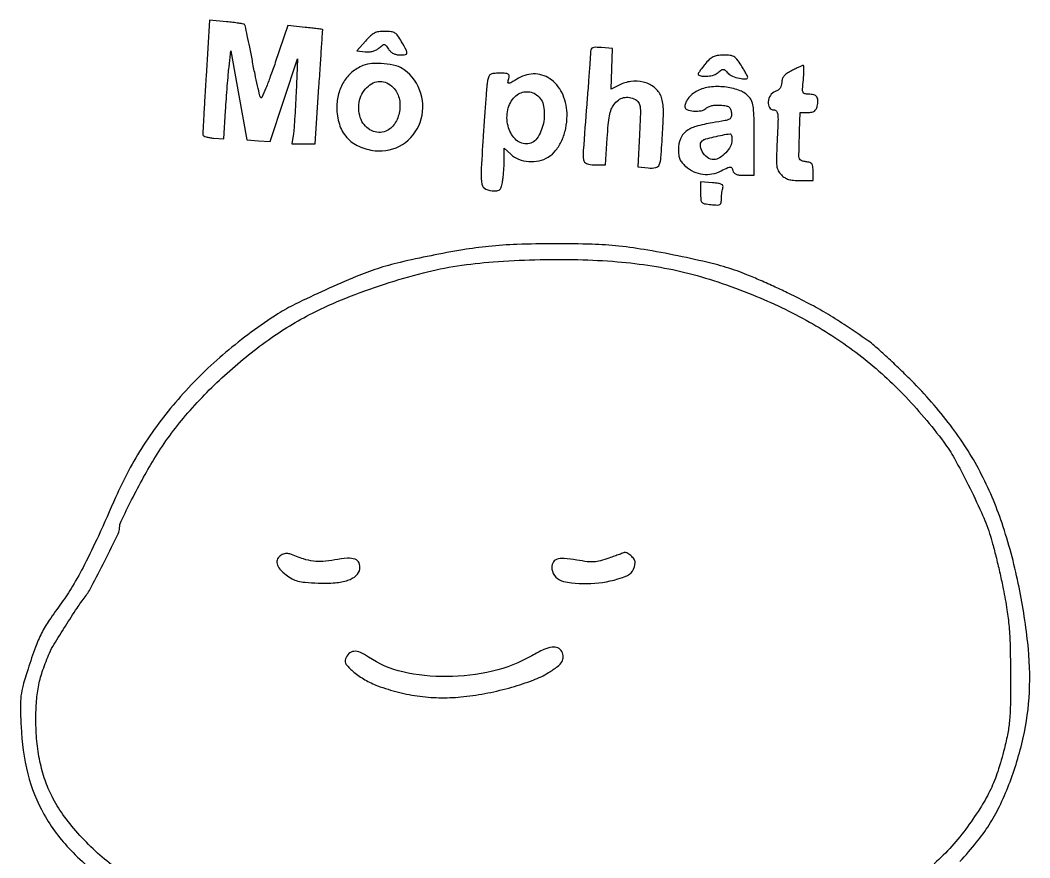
# Model space of a CAD drawing. Extents: x 10 to 445, y 21 to 661.
# Drawn here: x 47 to 432.8, y 341.3 to 661.3 of the extents above; entities that cross this region are included whole.
import ezdxf

# ---------------------------------------------------------------- set-up
doc = ezdxf.new("R2010")
doc.units = 0

msp = doc.modelspace()

# ---------------------------------------------------------------- linework, layer by layer
for points in [[(118.022943, 639.879945, 0.00077), (117.536511, 631.612922, 0.001199), (117.145344, 624.486609, 0.000327), (116.823282, 618.272832, 0.041775), (116.848308, 617.5, 0.2525), (117.1326, 617.093704, 0.038338), (118.081375, 616.704855, 0.035194), (119.373153, 616.386042, 0.023634), (120.882535, 616.197379), (124.800366, 615.894759), (125.474189, 626.697379, -0.002493), (125.78252, 631.273144, -0.002134), (126.151852, 636.08923, -0.00215), (126.524986, 640.462989, -0.006145), (126.834907, 643.5), (127.521803, 649.5), (130.543939, 632.5), (133.566075, 615.5), (138.072195, 615.20382), (142.578315, 614.90764), (147.751759, 630.70382), (152.925202, 646.5), (152.403364, 633.5, -0.002955), (152.163117, 628.284407, -0.003512), (151.87265, 623.364063, -0.003052), (151.57323, 619.218092, -0.022518), (151.329472, 617.25), (150.777418, 614), (155.234037, 614), (159.690656, 614), (161.167216, 635.75, 0.000352), (161.728197, 644.100404, 0.000582), (162.188919, 651.155402, 0.000028), (162.596852, 657.521371, 0.127514), (162.571888, 657.65137, 0.254972), (162.477217, 657.720122, 0.000512), (160.579954, 657.963883, 0.003293), (158.430558, 658.223428, 0.002014), (155.891786, 658.502683), (149.283572, 659.202626), (144.484603, 645.058496, -0.005867), (142.592553, 639.689896, -0.0103), (140.884777, 635.302094, -0.004837), (139.38782, 631.775646, -0.544812), (138.968855, 631.707183, -0.125345), (138.613417, 632.380551, -0.002493), (137.718292, 636.181195, -0.005773), (136.741127, 640.660829, -0.003825), (135.71816, 645.824545, 0.002467), (134.7144, 650.964506, 0.003882), (133.796455, 655.367131, 0.001068), (132.960613, 659.186365, 0.142913), (132.734454, 659.598879, 0.155332), (132.349715, 659.79781, 0.004493), (130.51172, 660.094441, 0.008665), (128.317089, 660.389608, 0.005813), (125.799319, 660.654279), (119.313972, 661.25989)], [(178.904818, 653.25), (175.602451, 649.5), (178.894766, 649.179665, 0.042053), (180.437527, 649.159707, 0.050997), (181.861974, 649.408663, 0.05428), (183.130753, 649.920417, 0.060143), (184.212502, 650.679665, -0.018321), (185.517469, 651.768784, -0.197515), (186.167044, 651.947745, -0.199095), (186.751844, 651.61738, -0.01865), (187.740934, 650.25, 0.061271), (188.572957, 649.284575, 0.065755), (189.595952, 648.576005, 0.064254), (190.789079, 648.14572, 0.054501), (192.121972, 648, 0.028125), (194.257034, 648.120192, 0.346569), (194.799178, 648.656191, 0.155456), (194.605096, 649.695734, 0.006453), (192.75, 653.04418, 0.022613), (191.323784, 655.298716, 0.10249), (190.199511, 656.36145, 0.110146), (188.786975, 656.850954, 0.028089), (186.353592, 656.992298, 0.034192), (184.010363, 656.836245, 0.082867), (182.358806, 656.324973, 0.073357), (180.845399, 655.262664, 0.022582)], [(264.971515, 649.307498, -0.013736), (264.915492, 648.012349, -0.000409), (264.527507, 642.596577, -0.000815), (264.054965, 636.219509, -0.000562), (263.5, 629, 0.001001), (262.165775, 611.441577, 0.04931), (262.252007, 607.951064, 0.284644), (263.420128, 606.500212, 0.084781), (266.348939, 606), (270.697878, 606), (271.320736, 616.223742, -0.008204), (271.716587, 621.337449, -0.025021), (272.215126, 624.782945, -0.03715), (272.883809, 627.218078, -0.074421), (273.822123, 628.973742, -0.072865), (275.589004, 630.742504, -0.101861), (277.607669, 631.686538, -0.103809), (279.805754, 631.747084, -0.078173), (282.09475, 630.949291, -0.121777), (283.328841, 629.836503, -0.120739), (283.907174, 628.273358, -0.038975), (284.011796, 625.379451, -0.002909), (283.636159, 617.492506), (282.979648, 605.212012), (286.993291, 604.829249, 0.067039), (289.884729, 604.941492, 0.260454), (291.225815, 606.031007, 0.076915), (291.8464, 608.737262, 0.003208), (292.496304, 618.649291, 0.006139), (292.77059, 624.508517, 0.023615), (292.724207, 628.154066, 0.038338), (292.374673, 630.697262, 0.066103), (291.652754, 632.704606, 0.117147), (288.970503, 635.822179, 0.09895), (285.006399, 637.639363, 0.092106), (280.394283, 637.864948, 0.085817), (275.883283, 636.439643), (272.865885, 634.879286), (273.099009, 642.689643), (273.332133, 650.5), (269.166066, 650.807498, 0.014896), (266.926247, 650.905858, 0.089622), (265.781335, 650.715603, 0.1896), (265.197805, 650.205676, 0.116041)], [(178.000513, 643.93099, 0.074551), (173.79693, 641.37159, 0.079135), (170.627443, 637.736792, 0.076479), (168.667981, 633.185167, 0.063549), (168, 627.950789, 0.07453), (168.967497, 621.496219, 0.106781), (171.78448, 616.463991, 0.10785), (176.402758, 613.076587, 0.077234), (182.605697, 611.401135, 0.169564), (193.087722, 613.814386, 0.167427), (199.855875, 622.238918, 0.161946), (200.119905, 633.273945, 0.159402), (193.729683, 642.3525, 0.097951), (190.72154, 643.790964, 0.037705), (186.142274, 644.602482, 0.037839), (181.440462, 644.717126, 0.086923)], [(308.619722, 644.391414, 0.010966), (307.542905, 643.036943, 0.017883), (306.697233, 641.83721, 0.012114), (306.081043, 640.841158, 0.346388), (306.119722, 640.56086, 0.164325), (307.490907, 639.913618, 0.051897), (309.786431, 639.887027, 0.051727), (312.135863, 640.352234, 0.109617), (313.740145, 641.264834, -0.02261), (314.966618, 642.27781, -0.180278), (315.658651, 642.483126, -0.172962), (316.331732, 642.189907, -0.020466), (317.492674, 641.008096, 0.115304), (319.151542, 639.859416, 0.045117), (321.840274, 639.069136, 0.047641), (324.297778, 638.821348, 0.415761), (325, 639.519872, 0.123437), (324.913824, 639.863623, 0.004491), (324.26194, 641.056194, 0.007979), (323.450139, 642.457139, 0.005489), (322.487455, 644.019872, 0.021326), (320.901341, 646.309957, 0.099731), (319.705304, 647.366613, 0.108431), (318.24362, 647.832867, 0.027456), (315.737455, 647.927803, 0.03138), (313.382205, 647.739509, 0.079819), (311.749795, 647.231293, 0.076749), (310.321524, 646.223847, 0.027423)], [(225.620939, 638.25, 0.026733), (225.359213, 636.389153, 0.001617), (224.891565, 630.770781, 0.002414), (224.388264, 624.071025, 0.001782), (223.893412, 616.65053, 0.003385), (223.121646, 602.945946, 0.062952), (223.451154, 598.633057, 0.237036), (224.951134, 596.729884, 0.108421), (228.119158, 596.015313, 0.055926), (229.541943, 596.166535, 0.161055), (230.38377, 596.667714, 0.115714), (230.922245, 597.691923, 0.022459), (231.358152, 599.75, 0.014251), (231.596837, 601.503231, 0.007447), (231.799145, 603.69808, 0.0074), (231.939897, 605.957263, 0.011234), (231.988994, 607.924314), (232, 612.348628), (234.437735, 610.058495, 0.096727), (237.475923, 608.148047, 0.073279), (241.325712, 607.278321, 0.072076), (245.32757, 607.55093, 0.087319), (248.808142, 608.965853, 0.086511), (251.698922, 611.568014, 0.060098), (253.982875, 615.33326, 0.055283), (255.463615, 619.881457, 0.050078), (255.978038, 624.79966, 0.098234), (254.44973, 632.674318, 0.131806), (250.071278, 638.438224, 0.153313), (243.936301, 640.711103, 0.146941), (237.485465, 639.123925, -0.003508), (234.482715, 637.380548, -0.122151), (233.704434, 637.16019, -0.466931), (233.405405, 637.494383, -0.028011), (233.710251, 639, 0.078065), (233.817809, 640.072382, 0.254686), (233.454698, 640.658538, 0.116829), (232.493184, 640.940033, 0.013051), (230.196087, 641, 0.01929), (227.875839, 640.910453, 0.116538), (226.736096, 640.546394, 0.162626), (226.072915, 639.770381, 0.047922)], [(341.75, 641.931914, 0.027051), (339.945873, 640.850908, 0.070119), (338.822772, 639.837873, 0.093476), (338.211721, 638.746635, 0.08119), (338, 637.451359, -0.063149), (337.849506, 636.264534, -0.09393), (337.405069, 635.319442, -0.090526), (336.631211, 634.578974, -0.054923), (335.5, 634, 0.160686), (333.663818, 632.509163, 0.122405), (332.827494, 630.040025, 0.15865), (333.334724, 627.890097, 0.261857), (334.91777, 627, -0.2172), (335.947363, 626.530599, -0.150178), (336.473997, 625.342249, -0.03907), (336.58171, 622.711833, -0.003009), (336.27614, 615.641629, 0.004057), (335.989288, 608.665643, 0.037431), (336.115762, 605.64484, 0.087735), (336.677125, 603.775231, 0.07984), (337.858371, 602.141629, 0.059003), (339.156536, 601.118366, 0.064668), (340.619505, 600.464163, 0.051182), (342.471296, 600.10981, 0.021702), (345, 600), (350, 600), (350, 603.433578, 0.0254), (349.90238, 605.353989, 0.133579), (349.526733, 606.330702, 0.163751), (348.751326, 606.876613, 0.043589), (347.25, 607.183578, -0.039922), (345.898481, 607.449619, -0.12308), (345.095738, 607.90827, -0.145834), (344.680627, 608.638093, -0.064906), (344.571429, 609.75, 0.000994), (344.60966, 611.034806, 0.000185), (344.67433, 613.395312, 0.000198), (344.747824, 616.155049, 0.000181), (344.821429, 619), (345, 626), (347.980948, 626, 0.039213), (349.491831, 626.118676, 0.110507), (350.4712, 626.506324, 0.125135), (351.121081, 627.24015, 0.057545), (351.575091, 628.443165, 0.057075), (351.853526, 630.542205, 0.161604), (351.41879, 631.934825, 0.172119), (350.262513, 632.737603, 0.066593), (348.30108, 633, -0.05462), (346.777448, 633.16694, -0.255778), (346.136818, 633.727777, -0.106972), (345.969377, 634.935513, -0.006869), (346.287844, 638.5, 0.01138), (346.456862, 640.605938, 0.019378), (346.489659, 642.371392, 0.014453), (346.422234, 643.74402, 0.41045), (346.177747, 643.955804, 0.085284), (345.747917, 643.852768, 0.005827), (344.597526, 643.343056, 0.008195), (343.235774, 642.693422, 0.006054)], [(189.545455, 635.545455, -0.138502), (191.788619, 631.536583, -0.100882), (191.962172, 626.405277, -0.10304), (190.124633, 621.704372, -0.151164), (186.733048, 618.889425, -0.215587), (181.308462, 619.062932, -0.178603), (177.287971, 623.287355, -0.146522), (176.521616, 629.851902, -0.153857), (179.520819, 635.611728, -0.084815), (181.923228, 637.312991, -0.113879), (184.517832, 637.893656, -0.11294), (187.12056, 637.280021, -0.082419)], [(244.328804, 632.74884, -0.193642), (247.018809, 628.428267, -0.09479), (246.921929, 621.834639, -0.101715), (244.445644, 616.081273, -0.245147), (240.455796, 614, -0.207861), (236.11266, 615.887071, -0.1282), (233.41859, 620.865572, -0.113153), (233.321781, 627.047401, -0.14493), (236.025436, 632.025436, -0.087195), (237.888221, 633.331388, -0.087874), (240.079621, 633.919512, -0.088756), (242.321075, 633.716907, -0.091297)], [(306.328737, 634.542239, 0.058304), (304.286157, 633.354272, 0.057433), (302.561443, 631.721573, 0.062575), (301.391403, 629.908425, 0.112492), (301, 628.190741, 0.321769), (301.790376, 627.089728, 0.061917), (304.340318, 626.5678, 0.057717), (307.205162, 626.674101, 0.146834), (309.064792, 627.558636, -0.077603), (310.055519, 628.208676, -0.051139), (311.350132, 628.642853, -0.044386), (312.898794, 628.849546, -0.0315), (314.651906, 628.816213, -0.022236), (316.769186, 628.547039, -0.11102), (317.868541, 628.092504, -0.154932), (318.476326, 627.293317, -0.056858), (318.802368, 625.895647, -0.089774), (318.704807, 624.360939, -0.214296), (318.015774, 623.4818, -0.075527), (316.332188, 622.899361, -0.005589), (311.517002, 622.06726, 0.03024), (305.211876, 620.654651, 0.095069), (301.362577, 618.697248, 0.13567), (299.279172, 615.905458, 0.09312), (298.545455, 612, 0.02937), (298.676511, 609.770779, 0.069358), (299.096985, 608.163935, 0.075814), (299.912923, 606.820387, 0.040853), (301.276672, 605.43844, 0.067018), (304.421602, 603.39355, 0.079659), (307.817603, 602.403363, 0.079582), (311.355606, 602.524065, 0.066728), (314.915832, 603.728394, -0.006723), (317.43577, 604.933262, -0.102301), (318.373011, 605.151391, -0.275373), (318.921065, 604.842921, -0.066332), (319.33216, 603.837819, 0.110471), (319.780047, 602.968674, 0.119087), (320.545254, 602.401483, 0.07679), (321.764664, 602.093329, 0.023922), (323.65638, 602.005468), (327.5, 602.010937), (327.5, 615.895218, 0.003781), (327.43975, 623.862261, 0.025793), (327.177894, 627.782408, 0.055287), (326.62332, 630.164514, 0.099103), (325.600091, 631.884138, 0.116324), (322.09726, 634.305686, 0.059118), (316.885544, 635.665166, 0.057098), (311.222393, 635.795401, 0.079976)], [(319, 615.454545, -0.124951), (318.403891, 613.106407, -0.062165), (316.604912, 610.593926, -0.062798), (314.284392, 608.640171, -0.144587), (312.116883, 608, -0.158867), (309.593168, 608.822634, -0.109554), (307.590111, 611.095617, -0.132244), (306.952899, 613.6865, -0.254122), (307.984639, 615.490506, -0.075994), (309.010289, 615.926417, -0.00513), (312.106624, 616.683889, -0.008128), (315.408589, 617.39945, -0.013023), (318.25, 617.890434, -0.300319), (318.53826, 617.755277, -0.062626), (318.779688, 617.220088, -0.046734), (318.945807, 616.422274, -0.027978)], [(307, 595.362241, 0.016851), (307.089344, 592.712036, 0.16537), (307.513805, 591.694424, 0.171426), (308.463883, 591.16511, 0.01842), (311, 590.82861, 0.013391), (313.452681, 590.660837, 0.142407), (314.414283, 590.897579, 0.225908), (314.875661, 591.568898, 0.039464), (315, 593.141787, -0.018219), (315.041548, 594.28168, -0.015527), (315.166358, 595.478397, -0.015805), (315.348309, 596.560572, -0.042081), (315.566325, 597.312244, 0.192259), (315.556623, 598.032105, 0.188824), (315.053794, 598.554191, 0.073988), (313.847948, 598.905149, 0.014038), (311.566325, 599.151237), (307, 599.514412)], [(146.75, 456.923411, 0.143966), (145.382931, 455.47327, 0.179382), (145.171959, 453.646232, 0.119934), (146.262865, 451.544404, 0.050471), (148.602577, 449.353963, 0.038302), (150.904773, 447.861914, 0.062535), (153.067879, 447.014044, 0.042362), (155.912664, 446.543319, 0.009351), (160.852577, 446.24355, 0.028519), (167.380536, 446.342241, 0.06289), (172.261715, 447.320304, 0.094699), (175.417444, 449.094638, 0.183995), (176.798257, 451.587505, 0.137356), (176.490794, 453.919545, 0.207171), (175.024126, 455.308366, 0.106902), (172.089183, 455.711749, 0.026022), (167.212736, 455.081942, -0.025901), (162.683464, 454.495865, -0.052064), (159.084643, 454.593571, -0.045609), (155.289817, 455.451466, -0.015793), (150, 457.352899, 0.081212), (149.298128, 457.505864, 0.046008), (148.426563, 457.471475, 0.044418), (147.530433, 457.270927, 0.055047)], [(272, 455.771801, -0.018613), (268.693997, 454.729395, -0.051436), (266.289462, 454.327926, -0.046296), (263.714696, 454.40486, -0.012885), (259.718643, 455.001304, 0.02428), (254.810819, 455.619906, 0.105702), (251.923189, 455.23125, 0.210107), (250.496813, 453.879339, 0.135806), (250.201743, 451.587505, 0.318491), (254.680205, 446.862194, 0.068862), (266.575568, 446.171033, 0.068533), (278.246561, 448.735842, 0.31417), (282, 454.119804, 0.159321), (281.605305, 455.32704, 0.052169), (280.332518, 456.731613, 0.052085), (278.851501, 457.802987, 0.234428), (277.815741, 457.866918, -0.013124), (277.573994, 457.772416, -0.000156), (275.977124, 457.196581, -0.000471), (274.130746, 456.533389, -0.000308)], [(242.551394, 418.490859, -0.071534), (227.497655, 412.587037, -0.055691), (210.022827, 410.485981, -0.057464), (193.200103, 412.282841, -0.094891), (180.137099, 417.967014, 0.045369), (176.991483, 419.722259, 0.124535), (174.504228, 420.150472, 0.173805), (172.621353, 419.306299, 0.110127), (171.277502, 417.280776, 0.268102), (171.612424, 415.171569, 0.048795), (174.504073, 412.241927, 0.044235), (178.733242, 409.311195, 0.038936), (183.592689, 407.024926, 0.028871), (191.618789, 404.505232, 0.030095), (199.7716, 402.968575, 0.030047), (208.062236, 402.420188, 0.028581), (216.5, 402.852355, 0.021545), (225.698705, 404.255816, 0.020529), (234.894039, 406.46265, 0.021536), (243.053408, 409.163483, 0.047254), (248.948933, 412.063596, 0.023443), (252.344958, 414.379345, 0.091816), (254.053195, 416.241459, 0.153649), (254.523214, 418.049785, 0.110642), (253.96123, 420.072442, 0.168576), (252.454729, 421.462969, 0.138147), (250.272134, 421.763466, 0.073951), (247.117989, 420.83811, 0.020896)]]:
    msp.add_lwpolyline(points, format="xyb", close=True)
for points in [[(406.093244, 339.876609, 0.017034), (412.493704, 347.236157, 0.028516), (417.28864, 353.885895, 0.029497), (421.186067, 360.874314, 0.019894), (424.826556, 369.250953, 0.036914), (430.279845, 387.107658, 0.044067), (432.639488, 404.542274, 0.039834), (432.010244, 423.500986, 0.022911), (428.397887, 446.083499, 0.02952), (422.189886, 469.099578, 0.040647), (413.779079, 488.788164, 0.041607), (402.468698, 506.506354, 0.033191), (387.55616, 523.589386, 0.00523), (382.610425, 528.446067, 0.005762), (377.719622, 533.042022, 0.00539), (373.456426, 536.872794, 0.029014), (371, 538.791987, 0.004798), (361.819458, 545.013924, 0.011899), (354.947673, 549.343575, 0.013711), (348.479587, 552.970168, 0.008667), (340.752004, 556.859216, 0.005218), (335.511494, 559.316685, 0.004354), (329.895901, 561.820055, 0.004396), (324.717665, 564.020659, 0.011944), (321, 565.45905, 0.025782), (312.524351, 568.022753, 0.008824), (300.006701, 570.881526, 0.009037), (286.822199, 573.400861, 0.015706), (275.789414, 574.94801, 0.019879), (265.57611, 575.645232, 0.007533), (251.279449, 575.83598, 0.007605), (236.83623, 575.591368, 0.017526), (226, 574.862149, 0.015756), (216.16028, 573.53816, 0.008228), (203.993044, 571.302497, 0.008165), (192.151125, 568.722689, 0.01962), (183.5, 566.327795, 0.022265), (175.416932, 563.342169, 0.006997), (163.600952, 558.173664, 0.006623), (152.064517, 552.74844, 0.029061), (145.5, 549.068478, 0.033202), (125.524231, 534.337431, 0.036189), (108.281893, 517.478873, 0.037401), (94.151011, 498.872791, 0.04113), (83.449053, 478.931737, -0.004796), (76.875105, 464.208371, -0.011023), (71.57935, 453.289222, -0.014476), (67.01738, 444.989314, -0.02751), (62.800023, 438.642949, 0.01144), (58.093865, 432.031991, 0.031316), (55.180875, 427.096134, 0.029941), (52.836434, 421.712125, 0.009721), (50.010917, 413.5, 0.009562), (48.107164, 407.185303, 0.038049), (47.313122, 403.219876, 0.03461), (47.092215, 399.005697, 0.006974), (47.323233, 391.5, 0.049858), (49.964574, 373.329341, 0.067213), (56.093243, 357.905073, 0.064489), (66.324791, 344.198397, 0.041609), (81.27302, 331.151323, 0.033188)], [(82.862356, 337.925539, -0.026722), (75.726466, 343.87753, -0.024306), (69.025085, 350.739263, -0.025176), (63.310939, 357.883536, -0.038155), (59.167062, 364.672532, -0.036556), (56.504374, 370.993908, -0.0297), (54.569851, 378.088556, -0.027905), (53.392691, 385.823706, -0.023812), (53, 394.064745, -0.018971), (53.274501, 401.296912, -0.031608), (54.119116, 407.331044, -0.032453), (55.69756, 413.098337, -0.021389), (58.215955, 419.5, -0.032573), (59.962415, 422.832681, -0.004068), (64.273857, 429.771778, -0.004966), (68.747459, 436.689827, -0.017537), (71.818173, 441, 0.042938), (74.321967, 444.921194, 0.004405), (79.342699, 454.716843, 0.002228), (84.493725, 465.10391, 0.114474), (85, 467.286241, -0.112146), (85.583369, 469.854473, -0.005082), (89.594513, 478.014342, -0.009242), (94.165375, 486.676886, -0.011991), (98.688443, 494.432162, -0.039376), (110.20321, 510.202231, -0.030052), (125.078627, 525.558864, -0.02996), (141.751834, 539.07845, -0.038219), (158.668416, 549.334587, -0.022573), (171.387218, 555.067678, -0.015781), (186.180912, 560.413966, -0.015887), (201.078187, 564.75349, -0.025261), (214.085676, 567.406074, -0.018949), (227.757781, 568.954363, -0.01222), (243.681632, 569.758105, -0.012016), (260.080866, 569.79028, -0.015153), (275.235971, 568.995857, -0.018124), (288.553868, 567.404591, -0.021262), (301.022119, 564.907229, -0.020649), (313.535872, 561.288626, -0.015457), (327, 556.317386, -0.031065), (348.614379, 545.963859, -0.036982), (367.489741, 533.522821, -0.036924), (384.350022, 518.419033, -0.030803), (399.935484, 500.098071, -0.034621), (403.979594, 493.845194, -0.010165), (409.308037, 483.722905, -0.010544), (414.316927, 473.16925, -0.025465), (417.448773, 465.121502, -0.014355), (418.603513, 461.272941, -0.005263), (420.021096, 455.773191, -0.005212), (421.445081, 449.727277, -0.006225), (422.656461, 444, -0.009511), (424.088056, 435.995048, -0.018294), (424.876928, 429.526848, -0.015314), (425.26791, 422.313838, -0.004807), (425.418359, 411.5, -0.003778), (425.382264, 400.423239, -0.017763), (425.087502, 394.066539, -0.026088), (424.398704, 388.957962, -0.015809), (423.080122, 383, -0.016333), (420.544479, 374.250719, -0.03144), (417.854646, 367.469175, -0.03074), (414.293792, 360.98083, -0.014898), (409.000737, 353.129657, -0.0563), (396.235564, 339.021269, -0.044897)]]:
    msp.add_lwpolyline(points, format="xyb")

doc.saveas('drawing.dxf')
